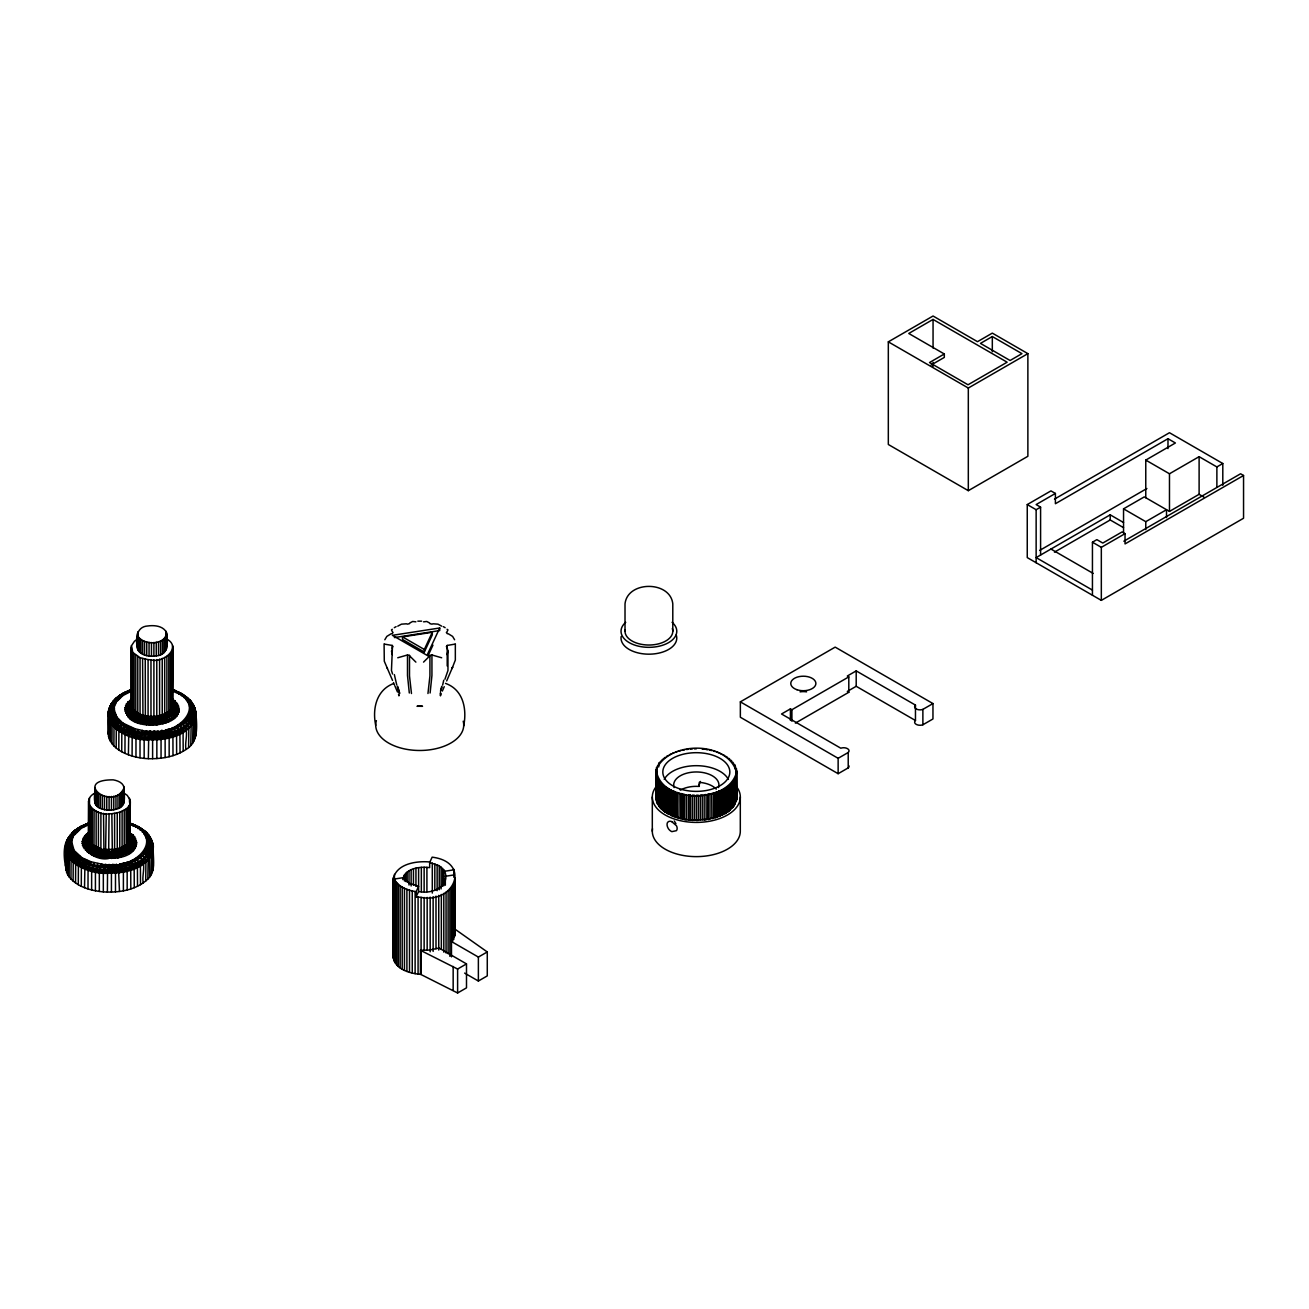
<?xml version="1.0" encoding="UTF-8"?>
<svg xmlns="http://www.w3.org/2000/svg" width="1309" height="1309" viewBox="0 0 1309 1309"><rect width="100%" height="100%" fill="white"/><g stroke="black" fill="none" stroke-linecap="round" stroke-linejoin="round"><path stroke-width="1.5" d="M384.813 644.192L390.966 645.222A10.472 6.054 0 0 0 392.209 645.435A29.338 16.935 0 0 0 393.06 646.613A10.472 6.054 0 0 0 392.438 647.268L391.456 670.437L392.569 674.02M93.626 793.761C79.833 802.957 98.24 816.178 109.056 813.822L108.614 858.491C93.659 861.911 70.408 842.521 90.141 831.657M136.627 842.325L133.371 835.322L129.935 835.273C145.217 862.566 71.668 861.191 89.552 834.586L86.214 834.52L89.945 832.835C64.108 858.688 135.58 869.536 136.627 842.325L131.718 840.476L130.115 835.829C131.064 855.693 92.137 856.413 88.521 838.66L88.472 801.124M129.46 824.343C170.285 835.731 136.283 870.583 108.909 865.494C79.489 870.485 50.217 834.635 90.141 824.065L81.436 828.172L73.811 835.584L68.984 836.893C55.109 859.931 88.57 874.657 107.371 873.283L108.86 872.072L108.925 864.545C134.222 869.029 166.047 839.429 131.505 824.277L130.213 823.786L135.563 825.275L136.3 826.781M131.391 645.877L132.798 652.487L132.798 708.938L131.522 712.456L128.298 715.058L128.282 717.005C140.178 733.089 196.546 723.893 173.033 699.301L171.954 699.693C200.113 730.291 108.434 733.318 130.409 701.1L131.522 701.133C111.003 730.553 194.485 729.898 172.15 700.724L175.013 700.871L175.095 702.442L176.65 702.557L176.502 704.373L174.13 703.849L172.035 701.395C179.971 724.482 126.237 725.481 131.391 702.328L131.391 645.877L134.5 641.181L138.329 638.628M440.658 694.294L440.478 692.706L440.478 695.864L440.675 693.655M84.103 826.634L80.798 826.47L89.421 823.492L79.309 828.482L76.986 831.657L75.235 831.919L75.218 833.571C59.805 837.498 63.945 863.269 67.692 874.805C75.317 886.52 90.157 890.611 103.329 891.887C118.874 892.885 136.152 890.218 147.835 879.092C156.818 870.763 152.433 857.346 153.349 846.743C153.611 843.471 151.68 839.953 148.146 839.789L146.264 838.202L149.93 838.398L152.237 842.096L148.392 834.766L143.974 834.078L149.815 836.893L152.073 840.983M148.081 659.638L150.977 659.851L150.977 717.528L149.979 725.022L147.148 723.861L148.081 716.088L148.081 659.638L140.063 657.674L132.798 652.487M171.495 689.876C212.025 702.246 180.838 736.231 152.548 732.058C123.553 736.574 92.563 704.013 131.849 690.154L126.613 691.545L129.395 690.318L131.538 691.087L122.768 695.652L116.861 701.542L112.034 702.835C97.291 724.875 129.656 741.09 148.359 739.798L149.782 738.62L150.11 731.093C175.881 736.967 210.536 704.422 172.624 691.087L174.751 690.318L180.757 694.195L179.66 693.672M131.538 691.087L128.707 691.365L120.723 695.979L118.481 699.464L116.812 699.71L114.832 705.944L110.954 706.713L109.236 708.333C103.575 749.746 203.713 750.941 194.746 707.744L188.512 703.718L190.967 703.457L193.781 705.387L194.386 711.278M88.947 804.331L88.947 840.263L87.605 843.634L84.169 845.859L82.451 845.058L86.329 843.618L88.521 840.558L88.799 799.504M195.761 711.196C196.661 724.221 199.492 741.581 186.042 749.452C176.273 756.062 164.263 758.516 152.613 758.696C134.86 759.515 102.756 750.172 109.481 726.92M152.826 843.274C154.92 870.812 116.272 876.965 95.966 870.861C86.067 872.383 51.444 850.49 71.717 841.965L73.615 833.784M398.754 694.703L398.934 695.864L398.541 694.015M165.261 638.367C183.325 646.155 163.903 663.712 150.977 659.851M134.123 653.993L134.123 710.443L132.094 715.172L128.282 717.005L124.846 709.593L129.755 707.613L131.391 702.328C129.836 723.402 174.981 723.043 172.641 701.919L172.641 645.452M85.429 850.245L88.881 848.052L90.828 844.567L90.861 807.358M103.329 891.887L103.329 873.07L104.491 871.925L105.178 864.415L111.216 865.462L112.689 864.464L118.35 864.889L119.479 891.462M430.105 693.001L431.937 675.46L431.937 654.942A29.338 16.935 0 0 1 429.925 655.416A10.472 6.054 0 0 1 429.548 656.136L423.543 662.125M106.258 813.691L105.456 858.344M108.925 864.545L107.6 865.462L107.371 892.1M144.154 758.287L144.154 739.47L146.183 730.864L152.548 732.058L154.053 731.093L160.058 731.584L161.841 730.389L163.707 731.044L165.114 737.507L165.163 757.551M108.303 712.014L108.107 715.401L110.496 711.736L114.423 710.492L114.21 703.817L110.807 705.109C101.66 748.372 208.442 745.786 191.752 702.279L187.285 701.542L189.69 703.277M150.11 731.093L148.768 731.976L134.958 728.753L134.32 729.604L132.176 735.887L132.094 755.931M107.6 865.462L90.959 861.764L88.063 868.881L87.998 888.926M130.344 801.517L129.706 840.656L131.031 844.043L134.434 846.35L136.071 845.958L132.242 844.387L130.082 841.262L130.115 799.914L127.251 795.381L123.717 792.894M143.254 882.953C141.307 874.887 147.835 861.829 138.59 856.561M99.32 891.462L99.32 872.645L101.464 864.071L104 865.282L105.178 864.415M137.527 633.032L137.723 649.509C141.094 655.956 149.782 656.791 156.262 655.874C168.73 655.334 168.108 641.377 166.423 632.345C163.069 625.882 154.38 625.048 147.884 625.964C135.743 626.553 135.351 640.248 137.723 649.509M137.429 648.119L138.018 631.658M166.423 632.345C166.439 645.353 143.106 645.779 137.723 635.814M186.042 749.452C184.078 741.385 190.672 728.279 181.378 723.059M124.846 709.593L126.531 703.898L131.669 698.941M88.472 837.04L87.114 840.198L82.172 843.241L87.081 841.229L88.472 837.04L87.163 841.916L82.451 845.058M125.108 711.523L128.986 710.083L131.162 707.04L131.129 647.546M393.125 879.566L394.205 884.197L394.205 879.059L403.483 877.635L409.013 883.166L418.602 886.357L416.115 891.707L416.115 896.845L421.089 897.385L421.089 974.371C410.142 973.618 394.598 969.429 393.125 956.552L393.125 879.566C395.874 863.531 416.753 860.7 430.17 862.009M393.125 956.552L393.273 954.801M402.763 879.566C404.906 868.063 420.058 866.345 429.663 867.654L429.663 862.516L432.15 857.166C471.502 862.091 454.599 903.93 421.089 897.385M455.139 879.566L455.139 932.237L453.634 937.539L450.885 941.204L478.374 957.075L487.275 951.954L487.275 975.892L478.374 981.03L464.63 973.094M656.185 798.146L655.76 770.886C667.034 740.796 726.937 739.961 736.542 772.032C729.08 804.217 659.818 804.053 656.284 769.757M657.822 778.773L657.413 803.841L655.858 794.727L656.185 795.872M694.343 820.187L692.346 820.367L707.989 819.238L718.657 816.325L727.411 811.744L733.482 805.902L736.476 800.453L736.051 768.628M736.476 768.596L736.754 799.292L736.443 798.146M103.526 813.331L103.935 850.555L102.347 857.968M140.014 757.731L140.014 738.914L142.321 730.389M78.295 884.688L78.409 864.676L82.074 857.788L74.122 850.49L71.717 841.965M94.101 809.993L93.986 847.119L91.499 851.946L89.061 853.239L88.341 851.292L91.205 848.314L92.334 844.665L92.334 808.733M145.217 738.341C159.305 739.503 174.244 737.311 186.14 729.277C191.163 725.922 201.128 715.107 190.95 711.932L189.74 710.492L193.65 711.736L195.859 714.665L195.156 738.489M148.768 731.976L148.359 758.615M118.792 749.91L118.906 729.898L122.768 723.059L116.861 717.152L114.423 710.492M124.06 787.871C112.672 812.66 71.602 779.542 113.196 779.853C117.63 780.606 123.422 782.733 124.06 787.871C123.831 794.759 127.006 805.837 117.974 808.602C112.378 810.762 105.898 810.729 100.351 808.389C91.565 805.313 95.344 794.301 94.755 787.527M173.001 647.137L172.493 706.942L173.835 710.312L178.155 713.88L174.408 712.112L172.281 708.873L172.493 650.491M195.81 717.234L195.401 710.951L189.74 708.218L194.697 711.572L195.859 714.665M95.426 890.824L95.426 871.99L97.831 863.498M119.495 697.402L119.61 696.323L116.926 698.221L121.246 694.31L123.111 694.31M104.491 871.925C117.908 872.694 132.013 870.403 143.335 862.795C148.277 859.424 158.225 849.263 148.146 846.023L146.968 844.681L150.879 845.99L153.071 848.985L152.237 872.547M145.25 659.196L145.364 716.923L143.417 724.253M173.164 705.927L173.001 703.587L173.344 708.545L178.924 711.998L174.31 708.545L172.952 705.273L175.373 708.856L179.284 710.083L177.811 710.525M69.148 837.645L74.237 830.806L79.309 828.482M116.812 699.71L113.638 700.642L112.41 703.506L117.155 697.386L120.444 697.484M135.972 756.946L135.972 738.129L138.558 729.686M88.308 839.151L92.334 844.665L100.908 848.707L101.431 851.455L99.353 857.395L100.908 848.707L100.908 812.774M131.833 650.9L131.833 707.351L130.507 710.754L127.12 713.078L126.826 715.254L128.298 715.058M129.804 835.617L133.011 836.598L133.371 835.322L130.573 834.095L134.942 840.411L135.252 847.725L131.538 845.892L129.444 842.62L130.213 803.137M115.601 698.548C105.62 707.465 108.025 722.257 108.107 734.218M65.826 870.24L65.974 843.307L68.166 840.607L72.044 839.805M68.984 836.893L65.826 844.403M83.547 837.842L87.245 837.465L89.356 834.978L89.503 797.95M66.579 842.096L67.184 839.953M109.481 708.104L110.087 705.976M89.356 834.978L87.458 838.496L82.271 841.409L87.163 839.724L89.503 833.866M109.236 708.333L108.467 736.672M131.391 702.328L129.886 706.026L124.993 707.662L130.033 705.404L131.522 702.573M91.63 889.973L91.63 871.156L94.313 862.746M170.399 653.633L170.399 710.083L171.594 713.667L174.67 716.448L176.993 715.696L173.41 713.667L171.381 710.28L171.643 652.095M454.599 644.192L448.463 645.222A10.472 6.054 0 0 1 447.203 645.435A29.338 16.935 0 0 1 446.369 646.613A10.472 6.054 0 0 1 446.991 647.268L447.956 651.015L447.089 654.647M66.432 842.26L65.45 846.743L65.597 845.827M142.566 658.542L142.959 716.35L140.308 723.533M105.653 857.411L119.086 856.479L132.585 851.03L129.247 848.723L127.366 845.189L127.611 807.718L129.706 804.724M145.708 881.088L145.937 860.766L144.088 857.199L140.832 854.826M194.419 719.885L194.992 718.51L192.832 715.368L190.361 714.092L188.512 714.992L192.292 716.694L194.419 719.885L194.076 740.861M65.45 865.56L65.826 863.22M152.973 851.423L152.777 845.369L147.115 842.505L151.991 845.843L153.071 848.985M104 865.282L103.329 873.07L100.188 871.516M151.451 853.926L152.073 852.568L149.93 849.41L147.475 848.085L145.577 848.936L149.341 850.703L151.451 853.926L151.124 874.805M130.082 841.262L128.822 842.178L129.395 844.55L134.091 849.426L130.54 847.348L128.527 843.945L128.822 806.262M96.146 811.089L96.146 847.021L93.054 854.204L93.773 855.661L98.42 847.954L99.157 850.834L96.473 856.626L95.868 855.366L98.42 847.954L98.42 812.022M188.594 747.472L188.84 727.133L186.991 723.566L183.702 721.21M108.156 712.947L108.778 709.38M427.961 693.525L429.925 675.951L429.925 655.416M88.374 837.727L88.799 835.437M131.129 704.013L132.798 708.938L140.685 715.63L137.38 722.584L140.063 714.125L140.063 657.674M147.835 879.092L148.162 858.606L146.215 855.137L142.746 852.961L145.184 852.028L149.504 857.002L149.651 876.997M150.011 856.315L150.977 854.81L148.882 851.537L146.493 850.081L144.334 850.981L149.586 855.121L149.651 858.18L148.162 858.606M193.012 722.404L193.928 720.866L191.818 717.627L189.412 716.203L187.285 717.152L190.95 719.083L193.012 722.404L192.619 743.168M190.787 745.377L191.147 724.826L189.167 721.39L185.682 719.23L188.12 718.248L190.443 719.803L192.472 723.173L192.619 724.352L191.147 724.826M116.174 747.979L116.305 727.968L120.444 721.21L118.121 720.686L114.014 725.906L113.883 745.917M442.655 685.032L443.751 680.205M680.304 790.161A22.629 13.057 0 0 1 698.531 786.398L700.413 781.44M135.792 655.384L135.792 711.834L132.225 720.13L135.089 717.447L136.692 713.716L137.789 713.061L138.59 714.73L134.68 721.455L137.789 713.061L137.789 656.611M118.121 720.686L118.481 719.23L116.403 718.739L112.099 723.73L111.952 743.725M97.291 848.772L96.146 847.021L92.219 853.795L91.286 854.532L90.534 852.846M73.108 881.088L73.239 861.077L77.476 854.368L74.073 854.646L71.095 859.08L70.964 879.092M656.562 800.421L656.856 767.499M656.447 792.436L656.562 793.614M690.35 795.217L690.35 820.203L688.403 820.023L688.403 795.054L690.35 795.217L690.35 820.203M702.213 749.092L704.16 749.255M688.403 820.023L692.363 820.121M735.756 801.533L736.051 775.435M736.182 801.583L736.476 800.453M75.546 882.953L75.677 862.942L79.62 856.135L77.133 855.677M65.45 849.083L67.855 845.401L71.766 844.141M78.295 865.871L78.524 861.682L82.074 857.788L90.959 861.764L87.294 861.535L84.889 866.345L84.529 887.682M75.235 853.893L75.627 852.47L73.615 852.028L69.295 857.002L69.148 876.997M129.395 691.676L130.016 690.219M88.03 833.031L90.174 833.489C64.943 862.091 149.733 865.233 130.278 834.864L131.718 833.768M440.593 690.465L441.771 686.276M444.929 679.24L447.973 670.437L447.956 651.015M116.403 718.739L116.861 717.152L115.028 716.71L110.545 721.455L110.398 741.434M118.792 731.093L118.006 729.277L118.955 726.773L122.768 723.059L134.958 728.753L131.047 728.524L128.74 733.367L128.413 754.72M121.721 751.693L121.835 731.666L125.402 724.744L122.49 724.253M77.64 864.218L75.546 864.136L74.793 862.304L76.527 858.655L79.62 856.135M128.2 692.117L130.54 689.908M136.692 713.716L135.792 711.834L132.291 717.201L130.098 718.641L129.935 716.907M118.006 729.277L116.174 729.162L115.307 727.133L117.155 723.566L120.444 721.21M125.877 693.05L126.155 692.183L124.78 692.788L125.877 691.79L128.347 692.428M74.793 862.304L73.108 862.271L72.682 859.015L77.476 854.368M73.615 852.028L74.122 850.49L72.322 850.081L67.839 854.81L67.692 874.805M88.652 836.566C85.265 858.115 133.813 858.164 130.115 836.386L134.205 838.464L134.712 836.975L133.011 836.598M115.307 727.133L113.883 727.1L113.425 723.632L118.481 719.23M72.273 860.242L70.964 860.275L70.555 856.839L75.627 852.47M440.478 691.316L441.984 687.225M115.028 716.71L115.65 714.992L113.998 714.616L109.383 719.099L109.236 739.078M89.732 805.886L89.781 843.291L87.736 846.628L84.087 848.592M113.016 724.826L111.952 724.908L111.576 721.226L116.861 717.152M122.506 695.668L121.082 695.439L121.933 693.885L125.402 693.95M70.146 858.033L69.148 858.18L68.837 854.548L74.122 850.49M113.998 714.616L114.832 712.75L110.954 714.223L108.778 717.299C108.925 724.204 111.625 713.781 115.65 714.992M66.579 872.547L66.579 853.73L69.181 850.114L72.977 848.412L72.322 850.081M88.521 840.558L87.834 844.19L83.089 846.858L84.169 845.859M81.289 886.275L81.387 866.247L84.807 859.277L81.747 858.884M76.037 829.693L72.159 832.737L70.964 835.551L76.609 828.99L78.54 827.779L81.436 828.172M118.006 697.419L119.724 695.341L122.768 695.652M124.944 753.297L125.042 733.269L128.347 726.266L125.091 725.824M73.108 833.555L75.104 830.102L79.064 829.857M66.137 850.85L68.313 847.774L72.175 846.301L67.904 850.343L66.579 853.73L65.646 848.347M114.423 701.346L117.155 697.386M71.717 833.849L73.615 831.624L76.986 831.657M442.327 691.103L444.242 686.685M452.014 668.539L452.652 667.034L446.68 680.942M686.44 794.776L686.44 819.745L684.525 819.467L684.64 794.252M706.075 749.533L707.989 749.812M684.525 819.467L688.469 819.794M735.691 777.726L734.807 778.773L735.216 803.808L735.691 777.726L735.216 803.808M69.295 836.549L72.159 832.737M452.358 667.705L455.336 660.08L455.336 643.815M130.507 838.431L130.278 836.958L132.454 839.642L134.942 840.411L135.711 838.709L134.205 838.464M424.329 652.046L424.329 649.477L432.297 632.28L402.517 636.878L402.517 639.447L424.329 652.046L432.297 634.849L432.297 632.28M439.709 627.993L427.029 655.318L392.389 635.323L439.709 627.993L439.709 630.562L394.369 637.581M427.879 656.071L432.952 645.141M416.115 896.845L418.602 891.478C431.234 894.505 450.64 887.027 444.765 871.238L439.235 865.707L429.663 862.516M384.813 639.757L386.826 636.403L390.966 633.867A10.472 6.054 0 0 1 392.209 633.654A29.338 16.935 0 0 1 393.06 632.492A10.472 6.054 0 0 1 392.438 631.822L391.473 629.924L392.324 629.285M134.434 846.35L129.951 851.701L126.188 846.187L126.057 809.06L127.611 807.718M87.294 861.535L87.768 860.618L84.414 860.275M109.645 706.991L112.034 702.835M147.148 723.861L146.657 724.761L143.859 723.37M131.047 728.524L131.538 727.608L127.955 727.248M108.778 717.299L108.303 714.665M659.147 763.147L658.476 764.227M680.778 818.698L680.909 793.483L680.778 818.698L682.774 818.845L682.774 793.876L682.627 819.074M709.838 750.188L711.703 750.581M733.874 780.998L733.874 805.984L734.529 779.935M733.874 805.984L734.529 804.904M88.75 823.214L83.645 825.537L88.145 823.23M126.057 809.06L119.773 812.234L111.854 813.74L112.41 857.46L111.772 858.442L108.974 857.575M67.839 838.725L70.408 834.766M150.731 724.122L153.333 725.055L153.906 716.268L153.906 659.818M129.444 842.62L122.113 847.267L114.603 849.361L115.814 857.1L114.914 858.18L113.67 850.719L114.603 849.361L114.603 813.445M88.914 835.993L89.846 834.618C76.887 858.982 138.476 861.257 130.147 836.091L134.712 836.975M84.889 825.03L87.294 824.277M110.905 704.651L113.638 700.642M114.537 700.086C91.155 746.85 214.398 745.672 189.167 699.562L185.682 699.464L188.48 701.215M81.698 826.421L84.414 825.537M125.795 692.756L124.093 692.674L121.082 695.439M79.964 826.912L78.409 828.875L79.98 828.008L80.291 827.124L77.247 828.875L81.747 826.944M137.51 886.275L137.412 866.247L134.385 860.275L136.071 858.18L140.407 864.676L140.521 884.688M126.302 855.121L122.49 848.347L124.224 846.203L124.224 810.271M138.59 714.73L140.063 714.125C150.83 718.756 166.554 716.056 172.886 707.416M117.303 697.288L122.637 693.475M119.773 812.234L119.773 848.15L123.7 856.168L122.195 855.611L117.974 857.706L116.043 850.359L117.254 848.87L117.254 812.938M677.162 817.716L677.342 792.518L677.162 817.716L679.126 817.978M713.487 751.071L715.27 751.546M731.78 807.964L732.631 781.948L733.007 807.031L733.007 782.062M732.173 808.062L733.007 807.031M168.828 721.75L165.049 714.976L166.898 712.767L166.898 656.316M163.707 731.044L169.205 728.753L170.677 729.342L172.624 727.608L173.901 728.213L178.744 724.744L180.675 726.364L183.08 731.24L183.195 751.268M159.583 659.065L159.583 715.516L163.085 723.73L161.334 723.157L156.671 724.859L155.64 717.381L156.785 716.007L156.785 659.556M131.849 702.131C121.492 727.117 183.882 726.299 171.97 701.575L175.095 702.442M120.477 849.165L122.113 847.267L122.113 811.335M83.563 825.324C49.824 840.82 83.121 870.943 107.534 866.607C128.167 869.978 168.616 848.756 140.047 828.057L137.985 828.581L137.052 826.944L132.553 825.586L136.627 825.783L130.147 823.214M120.919 857.035L118.317 849.836L119.773 848.15L122.195 855.611M166.063 722.846L162.905 715.827L164.689 713.88L164.689 657.429M118.35 864.889L123.619 862.942L125.206 863.564L127.022 862.026L128.429 862.631L133.289 859.637L134.385 860.275M112.541 702.393L116.452 698.041L118.612 697.795M159.927 724.401L158.16 717.037L159.583 715.516L161.334 723.157M160.598 716.514L162.234 714.796L162.234 658.345M71.504 833.506L72.748 832.148M153.333 725.055L154.331 724.09L153.906 716.268L155.64 717.381M420.533 706.026L416.982 706.287L422.447 706.287L420.631 706.287M673.742 816.521L673.955 791.34L673.742 816.521L675.657 816.914M716.972 752.135L718.657 752.724M730.111 785.056L730.111 810.042L730.766 783.96M730.111 810.042L731.126 809.06L731.126 784.091M114.963 699.301L116.321 697.877M72.11 832.9L75.906 829.628M115.699 698.613L119.724 695.341M670.535 815.163L670.797 789.981L670.535 815.163L672.122 815.834L672.368 790.669L672.122 815.834M720.245 753.395L721.832 754.082M727.739 786.905L727.739 811.891L727.739 786.905L728.917 785.989L728.917 810.975L728.917 785.989M727.739 811.891L728.917 810.975M84.856 837.989L82.729 839.593L84.005 839.92M112.689 864.464L113.228 871.99L111.429 873.283L111.429 892.1M154.053 731.093L154.364 738.62L152.613 739.88L152.613 758.696M123.619 862.942L125.926 870.223L123.39 871.99L123.39 890.824M116.419 864.169L117.548 871.647L115.487 873.07L115.487 891.887M120.068 863.662L121.802 871.041L119.479 872.645L117.548 871.647M165.589 729.686L167.781 736.967L165.163 738.734L163.429 737.785L161.841 730.389M157.98 730.864L158.929 738.341L156.851 739.732L156.851 758.549M75.677 830.593L76.887 829.791M163.429 737.785L161.056 739.356L161.056 758.173M397.756 626.16L401.454 624.164L406.346 623.804A10.472 6.054 0 0 1 407.492 624.148A29.338 16.935 0 0 1 409.504 623.673A10.472 6.054 0 0 1 409.881 622.953L412.662 621.48L415.886 621.824M667.59 813.609L667.868 788.46L667.59 813.609L669.324 814.198L669.324 789.229L669.046 814.378M723.288 754.851L724.761 755.604M725.071 788.623L725.071 813.593L725.071 788.623L726.086 787.609L726.397 812.758L726.397 787.773M725.071 813.593L726.397 812.758M89.176 835.404L84.709 836.14M394.287 627.682L396.103 626.635M119.953 695.423L126.629 691.708M74.237 830.806L77.133 830.151M117.892 696.584L120.723 695.979M888.32 341.845L933.055 316.009L977.496 341.682L992.32 333.124L1027.876 353.643L1027.876 456.285L968.316 490.679L888.32 444.487L888.32 341.845L968.316 388.037L1027.876 353.643M944.313 353.986L929.505 362.544L968.022 384.781L1007.128 362.2L933.055 319.429L908.757 333.468L944.313 353.986L944.313 357.406L931.141 365.015M992.32 336.544L980.457 343.383L1010.09 360.499L1021.953 353.643L992.32 336.544L992.32 351.745M1123.842 541.19L1240.588 473.776L1243.55 475.494L1243.55 518.249L1101.327 600.373L1027.254 557.601L1027.254 504.57L1050.947 490.891L1055.398 493.444L1055.398 503.72L1167.988 438.711L1175.4 442.982L1145.768 460.097L1145.768 497.731M1055.398 493.444L1036.139 504.57L1040.59 507.139L1040.59 555.032M1027.254 504.57L1036.139 509.708L1040.59 507.139M1054.498 499.105L1169.477 432.723L1222.802 463.517L1222.802 485.295M849.001 765.896A5.367 3.093 0 0 1 848.216 767.892L838.136 773.701L740.354 717.25L740.354 701.853L835.175 647.121L932.957 703.571L932.957 718.968L922.878 724.777A5.367 3.093 0 0 1 916.202 724.352A5.367 3.093 0 0 1 915.466 720.506L915.466 705.109L856.201 670.895L847.316 676.017L848.805 676.884L848.805 692.281L795.365 723.124M1145.768 460.097L1169.477 473.776L1199.109 456.677L1216.879 466.937L1222.802 463.517M1039.657 550.434L1146.897 488.519M1123.547 522.536L1110.212 514.83L1036.139 557.601L1092.442 590.097M1123.547 532.616L1123.547 508.841L1144.295 496.88L1169.477 511.41L1199.109 494.311L1203.953 497.109M1054.432 552.169L1110.212 519.968L1123.547 527.658M848.805 676.884L791.912 709.723L790.423 708.873L781.538 713.994L840.803 748.208A5.367 3.093 0 0 1 847.463 748.65A5.367 3.093 0 0 1 848.216 752.495L848.216 767.892M1092.442 595.235L1092.442 542.204L1096.877 539.635L1102.8 543.055L1122.058 531.945L1125.036 533.647L1125.036 543.922L1243.55 475.494M915.466 720.506L856.201 686.292L847.316 691.414L848.805 692.281M1092.442 542.204L1101.327 547.342L1125.036 533.647M1123.547 508.841L1145.768 521.669L1166.515 509.708L1166.515 517.628M420.451 950.318L457.61 969.036L466.495 963.899L466.495 987.853L457.61 992.991L420.451 974.256L420.451 950.318L429.663 950.056L439.006 948.027L466.495 963.899M740.354 701.853L838.136 758.304L848.216 752.495M915.466 705.109A5.367 3.093 0 0 0 916.202 708.954A5.367 3.093 0 0 0 922.878 709.38L932.957 703.571M172.624 691.087L174.686 691.054L175.815 692.428L178.269 691.79L180.446 693.312M121.933 693.885L124.093 692.674M124.895 692.576C92.775 709.053 126.924 737 149.962 733.171C170.137 736.362 210.667 716.432 183.505 695.161L181.378 695.652M79.26 827.304L81.469 826.077M99.386 849.525L114.603 849.361L116.043 850.359M664.907 786.938L666.543 787.609L666.543 812.594L664.907 811.907L665.217 786.774L665.217 811.744L673.955 816.325L684.64 819.238M726.086 756.455L727.411 757.306M664.907 811.907L659.147 805.902L659.147 782.847M722.11 790.161L723.566 789.409L723.566 814.378L722.11 815.147L721.832 789.981L722.11 815.147M189.74 710.492L191.179 709.756M190.361 714.092L189.33 712.75L190.95 711.932M393.404 683.625C376.452 689.99 372.181 708.856 375.716 725.382M123.422 693.066L125.877 691.79M125.566 705.747L131.44 702.802L129.378 705.142L125.566 705.747L126.564 706.893M189.74 708.218L192.374 707.891L195.303 710.132C192.03 746.506 113.228 747.374 108.762 710.951L114.423 708.218M146.968 844.681L148.473 843.945M147.475 848.085L146.461 846.825L148.146 846.023M135.4 827.01L138.1 826.486L142.632 830.266L138.836 826.912L131.505 824.277M147.115 842.505L150.993 842.783L153.202 845.598M126.531 703.898L131.849 701.968L130.213 703.555L126.531 703.898L127.366 704.864M82.172 825.783L85.38 824.506L86.999 825.259M125.255 692.15L128.707 691.365M101.611 850.114L103.526 849.263M190.541 705.404L189.33 705.944L191.049 707.564M148.473 841.867L146.87 840.345L148.146 839.789M662.518 785.089L662.518 810.058L662.518 785.089L663.696 785.989L663.696 810.975L663.696 785.989M728.589 758.222L729.751 759.138M718.903 791.536L720.49 790.865L720.49 815.834L718.903 816.521L718.657 791.34L718.903 816.521M84.087 824.915L86.541 824.032M103.935 850.555L106.258 849.606M128.658 702.917L127.889 702.131L130.409 701.1L129.607 700.462M106.34 850.85L109.056 849.737M87.098 851.799L88.341 851.292M68.395 855.726L67.054 853.321M128.855 690.645L131.162 689.876M128.446 691.25L129.64 690.825M172.281 708.873L173.852 713.061L176.191 714.567L178.155 713.88M660.472 783.109L660.472 808.078L660.472 783.109L661.487 784.091L661.487 809.06L661.487 784.091M730.766 760.104L731.78 761.085M715.483 792.73L717.185 792.141L717.185 817.111L715.483 817.7L715.27 792.518L715.483 817.7M177.255 712.571L178.924 711.998M140.685 715.63L142.566 714.992M87.638 823.557L89.716 822.886L87.245 824.163M174.686 691.054L179.382 692.788M146.493 835.731L145.299 836.107L147.475 837.744M142.959 716.35L145.25 715.663M145.364 716.923L148.081 716.088M188.84 727.133L190.787 726.56M140.292 830.299C145.61 828.679 149.717 835.6 151.124 839.838M111.15 722.404L109.727 719.885M168.812 655.04L168.812 711.491L171.659 717.365L172.706 718.199L175.455 717.43L174.67 716.448M133.354 848.248L135.252 847.725M128.527 843.945L127.611 843.634L127.742 844.829L129.656 848.33L131.849 850.032L134.091 849.426M658.771 781.031L659.981 781.948L659.605 807.031L658.771 806L659.147 780.917M732.631 762.116L733.482 763.147M713.667 793.221L711.703 793.483L711.883 818.681L713.667 818.207L713.667 793.221L713.667 818.207M75.546 831.69L73.026 832.197C43.672 879.926 175.766 879.37 145.708 832.148L142.288 832.131M183.702 697.484L186.991 697.386L190.721 700.888L195.352 709.903L193.781 705.387M175.013 700.871L171.708 700.969C184.127 714.976 159.142 724.384 147.622 721.439C140.832 720.555 133.027 718.199 129.558 711.72C125.271 707.744 135.122 700.626 127.889 702.131M145.937 860.766L147.835 860.275M397.756 657.773L406.346 655.302A10.472 6.054 0 0 0 407.492 654.942A29.338 16.935 0 0 0 409.504 655.416A10.472 6.054 0 0 0 409.881 656.136L415.886 662.125M125.762 713.421L127.12 713.078M186.14 729.277L188.594 728.655M134.385 825.537L142.272 829.35L149.504 836.549L143.254 831.69M166.898 712.767L170.35 719.77L173.557 719.017L172.706 718.199M89.961 834.226L87.85 834.422M177.664 692.396L182.213 693.885L188.84 699.562L181.509 693.475L178.744 693.95L177.664 692.396L175.815 692.428M143.335 862.795L145.708 862.271M124.224 846.203L127.677 853.206L130.769 852.535L129.951 851.701M183.08 731.24L186.042 730.635M657.413 778.855L658.476 779.853M734.136 764.227L735.2 765.209L735.2 769.054M657.413 803.841L658.476 804.822M708.136 794.481L709.985 794.105L709.985 819.074L708.136 819.467L707.989 794.252L708.136 819.467M140.407 864.676L143.254 864.136M91.286 854.532L93.054 854.204M423.543 621.824L426.767 621.48L429.548 622.953A10.472 6.054 0 0 1 429.925 623.673A29.338 16.935 0 0 1 431.937 624.148A10.472 6.054 0 0 1 433.083 623.804L437.975 624.164L441.673 626.16M137.052 826.944L138.836 826.912L140.521 829.955M444.765 871.238L454.043 869.814M444.765 876.375L454.043 874.936M93.773 855.661L95.868 855.366M656.856 776.564L657.331 802.646M735.282 766.403L735.756 767.499M656.447 767.467L656.856 801.533M704.258 820.023L706.173 819.745L706.075 794.53L704.16 794.808L704.16 819.794M96.473 856.626L98.911 856.282M656.284 774.306L656.562 775.435M655.858 769.741L656.284 799.292M114.21 703.817L115.65 703.718L115.339 701.722M417.833 621.153L421.58 621.153M656.087 772.032L656.185 773.177M736.443 770.903L736.542 772.032M656.087 797.017L655.76 798.163M109.056 813.822L111.854 813.74M736.443 795.872L736.951 797.001L736.476 793.565M696.323 820.481L698.302 820.416L698.286 795.201L696.306 795.267L696.306 820.236M178.777 706.222L173.95 704.847L171.888 700.282M130.098 718.641L131.996 718.608M176.502 704.373L177.909 704.357M74.073 831.935L75.235 831.919M89.781 843.291L90.861 843.291M134.68 721.455L137.249 721.439M132.225 720.13L134.451 720.13M175.291 690.645L172.15 689.598L175.291 690.645L175.962 692.117M736.443 773.177L736.345 774.306M146.87 840.345L150.764 841.212L152.973 843.945L152.973 870.24M179.235 708.136L174.326 706.435L172.772 702.933M90.828 844.567L92.334 844.665M134.942 840.411L136.349 840.509M132.258 824.032L133.911 825.03M136.529 844.158L132.634 842.832L130.213 839.053M657.822 765.29L657.331 766.403M394.205 879.059C398.329 887.044 407.77 890.316 416.115 891.707M126.057 844.992L127.366 845.189M79.309 857.33L82.074 857.788M140.047 828.057L141.716 828.662M189.33 712.75L193.192 714.223L195.385 717.299M183.505 695.161L188.447 698.613M120.166 722.535L122.768 723.059M170.399 710.083L171.381 710.28M146.461 846.825L150.306 848.363L152.482 851.472M71.324 848.085L72.977 848.412M680.778 793.712L682.627 794.105M131.407 834.831L133.371 835.322M441.673 657.773L433.083 655.302A10.472 6.054 0 0 1 431.937 654.942M660.832 761.085L659.981 762.116M677.162 792.73L679.126 793.009L678.946 818.207M115.814 857.1L117.974 857.706M112.41 857.46L114.914 858.18M171.43 689.352L173.606 690.514L171.774 689.941M154.331 724.09L156.671 724.859M129.656 822.903L132.733 825.341M662.861 759.138L661.847 760.104M673.742 791.552L675.657 791.929L675.444 817.111M82.271 841.409L83.596 841.9M130.916 823.525L133.485 824.408M174.097 690.285L178.908 692.15M175.701 691.25L177.14 691.823M447.089 629.285L447.956 629.924L446.991 631.822A10.472 6.054 0 0 1 446.369 632.492A29.338 16.935 0 0 1 447.203 633.654A10.472 6.054 0 0 1 448.463 633.867L452.603 636.403L454.599 639.757M665.217 757.306L664.039 758.222M670.535 790.178L672.122 790.865M145.708 833.555L147.835 835.551M82.172 843.241L83.645 843.896M149.782 738.62L152.613 739.88L152.548 732.058M154.364 738.62L156.851 739.732L156.327 731.927M108.86 872.072L111.429 873.283L111.216 865.462M671.861 821.725L676.426 825.717A6.054 4.467 39.3 0 1 676.426 830.675L671.861 831.64A6.12 4.009 52.1 0 1 668.392 828.712L667.672 827.304A5.972 3.616 57.5 0 1 667.672 822.33L668.392 821.692A6.12 4.009 52.1 0 1 671.861 821.659M158.929 738.341L161.056 739.356L160.058 731.584M113.228 871.99L115.487 873.07L114.799 865.282M177.533 691.708L183.08 695.439M445.502 683.38C463.37 689.712 467.068 709.118 463.681 725.971M140.734 737.785L144.154 739.47M667.868 755.604L666.543 756.455M667.59 788.64L669.046 789.409M95.966 870.861L99.32 872.645M136.365 736.967L140.014 738.914M443.326 626.635L445.125 627.682M91.875 869.978L95.426 871.99M1050.947 549.044L1093.179 573.424M402.517 636.878L424.329 649.477M181.509 693.475L182.753 694.555M487.275 951.954L454.387 928.736M138.1 826.486L139.539 827.304M111.854 849.656L113.67 850.719M132.176 735.887L135.972 738.129M150.977 716.301L153.055 717.528M121.802 871.041L123.39 871.99L121.835 864.316M145.708 832.148L147.639 834.389M189.167 699.562L190.721 700.888M670.797 754.082L669.324 754.851M723.566 789.409L723.566 814.378M88.063 868.881L91.63 871.156M180.675 693.345L185.78 696.503M167.781 736.967L169.156 737.9L169.156 756.717M170.35 719.77L171.332 720.474M127.677 853.206L128.658 853.893M140.963 828.221L144.939 831.33M158.16 717.037L156.785 716.007L157.882 723.762M125.926 870.223L127.169 871.156L127.169 889.973M673.955 752.724L672.368 753.395M720.49 790.865L720.49 815.834M662.518 810.058L663.696 810.975M118.317 849.836L117.254 848.87L119.086 856.479M143.499 830.119L147.23 833.44M677.342 751.546L675.657 752.135M717.185 792.141L717.185 817.111M660.472 808.078L661.487 809.06M186.991 697.386L193.028 705.191M176.928 726.92L179.938 732.876L180.037 752.92M191.752 702.279L194.239 706.402M680.909 750.581L679.126 751.071M144.334 850.981L145.184 852.028M145.577 848.936L146.493 850.081M190.05 700.102L192.881 704.078M187.285 717.152L188.12 718.248M188.512 714.992L189.412 716.203M131.505 861.535L134.172 867.654L134.271 887.682M675.935 823.656L674.25 820.956M131.849 850.032L132.585 851.03M173.901 728.213L176.551 734.349L176.633 754.377M176.191 714.567L176.993 715.696M148.392 834.766L150.977 838.725M162.234 714.796L162.905 715.827M94.101 845.909L95.361 847.888M684.64 749.812L682.774 750.188M128.429 862.631L130.736 868.881L130.818 888.926M170.677 729.342L172.919 735.609L173.001 755.653M166.423 646.024L165.736 631.003M125.206 863.564L127.169 871.156M149.815 836.893C162.561 879.337 60.738 881.284 67.904 839.085L72.748 837.678L72.322 835.731M167.257 730.291L169.156 737.9M392.536 680.435L384.29 661.225L384.093 643.815M194.746 707.744L195.925 712.341L195.81 736.051M397.494 692.019L394.876 685.916M134.123 710.443L135.04 712.554M688.469 749.255L686.554 749.533M656.447 801.599L656.922 802.712M387.415 668.539L387.055 667.705M393.469 682.562L394.402 684.82M398.231 689.352L399.409 692.51L397.216 686.636M153.235 846.448L151.631 839.953M122.113 847.267L122.49 848.347M164.689 713.88L165.049 714.976M392.324 654.647L391.473 651.015M399.769 693.475L397.658 686.276M692.363 748.928L690.416 749.092M702.213 819.958L702.213 794.972L700.25 795.152L700.25 820.121M655.858 799.324L656.153 800.453M394.353 674.593L396.758 685.032M152.368 842.227C151.975 879.975 70.964 881.022 66.055 844.747M172.641 701.919L173.132 704.422M123.831 800.192L124.06 801.55M411.468 693.525L409.504 675.951L409.504 655.416M152.973 863.22L153.349 865.56M173.033 699.301L173.246 700.659M696.306 748.813L694.343 748.863M454.845 930.503L454.992 932.27M195.925 731.158L196.072 733.613M409.308 693.001L407.492 675.46L407.492 654.942M130.344 837.449L130.425 839.854M1216.879 466.937L1216.879 486.735M1199.109 456.677L1199.109 494.311M1169.477 473.776L1169.477 511.41M1167.988 438.711L1167.988 448.611M1145.768 521.669L1145.768 529.605M1110.212 514.83L1110.212 519.968M1101.327 547.342L1101.327 600.373M1036.139 509.708L1036.139 562.739M968.316 388.037L968.316 490.679M933.055 319.429L933.055 348.047M933.055 362.348L933.055 366.438M922.878 709.38L922.878 724.777M856.201 670.895L856.201 686.292M838.136 758.304L838.136 773.701M791.912 709.723L791.912 721.275M790.423 708.873L790.423 720.425M740.305 797.017L740.305 831.231A43.999 25.395 0 0 1 694.146 856.593A43.999 25.395 0 0 1 652.52 828.728M736.852 770.886L736.754 799.292M699.268 786.464L699.268 782.357L700.724 782.487A22.629 13.057 0 0 1 716.268 789.147M694.31 820.416L694.343 795.201L692.363 795.152L692.346 820.367M672.793 631.233L672.793 603.874C670.355 580.574 627.453 580.574 625.015 603.874L625.015 631.233M666.232 787.773L666.232 812.758M659.605 782.062L659.605 807.031M658.754 763.065L658.754 766.91M658.083 779.935L658.083 804.904M652.307 797.017L652.307 831.231M478.374 957.075L478.374 981.03M457.61 969.036L457.61 992.991M454.992 877.815L454.992 936.017M454.534 883.051L454.534 935.739M453.798 869.241L453.798 877.243M453.798 884.769L453.798 939.469M453.159 966.467L453.159 990.422M452.767 886.422L452.767 941.122M451.474 888.009L451.474 956.879M449.903 889.515L449.903 956.372M448.103 890.922L448.103 953.721M447.203 645.435L447.203 665.97M446.058 892.231L446.058 953.001M445.322 877.963L445.322 885.228M443.866 869.716L443.866 885.735M443.8 893.409L443.8 952.15M442.638 868.26L442.638 886.291M441.346 894.456L441.346 949.156M441.084 866.918L441.084 888.958M439.235 865.707L439.235 889.744M438.744 895.356L438.744 950.056M437.141 864.644L437.141 890.676M435.995 896.109L435.995 948.78M434.817 863.744L434.817 889.793M433.132 896.698L433.132 951.398M432.297 863.04L432.297 893.082M430.17 897.123L430.17 951.823M427.159 897.385L427.159 950.056M426.914 867.327L426.914 891.642M424.132 867.229L424.132 891.544M424.132 897.467L424.132 950.138M421.334 867.327L421.334 891.642M418.602 867.654L418.602 891.953M418.078 897.123L418.078 974.109M415.951 868.162L415.951 886.406M415.117 891.56L415.117 973.683M413.448 868.881L413.448 885.08M412.253 890.971L412.253 973.094M411.124 869.781L411.124 885.98M409.504 890.218L409.504 972.342M409.013 870.845L409.013 885.031M407.164 872.056L407.164 882.184M406.903 889.318L406.903 971.442M405.626 873.398L405.626 881.497M404.383 874.837L404.383 880.924M404.448 888.271L404.448 970.394M402.207 887.093L402.207 969.2M400.161 885.784L400.161 967.907M398.345 884.377L398.345 966.5M396.774 882.871L396.774 964.995M395.482 881.284L395.482 963.408M394.451 874.363L394.451 878.421M394.451 879.632L394.451 961.739M393.714 883.051L393.714 960.037M393.273 877.815L393.273 958.303M392.209 645.435L392.209 649.166M166.734 633.736L166.636 648.806M166.128 636.501L166.128 650.18M165.245 637.794L165.245 651.489M164.018 639.005L164.018 652.684M162.447 640.068L162.447 653.747M160.598 640.968L160.598 654.664M158.52 641.688L158.52 655.367M156.262 642.195L156.262 655.874M153.889 642.49L153.889 656.169M151.468 642.539L151.468 656.218M149.062 642.359L149.062 656.054M146.739 641.966L146.739 655.645M144.563 641.361L144.563 655.04M142.599 640.543L142.599 654.222M140.881 639.545L140.881 653.24M139.474 638.416L139.474 652.095M138.41 637.156L138.41 650.851M129.509 798.326L129.509 802.319M123.831 786.513L123.93 802.908M123.406 790.554L123.406 804.25M122.522 791.814L122.522 805.51M121.295 792.992L121.295 806.671M119.773 794.023L119.773 807.718M117.974 794.907L117.974 808.602M115.961 795.61L115.961 809.306M113.768 796.117L113.768 809.813M111.461 796.428L111.461 810.107M109.105 796.51L109.105 810.189M106.765 796.363L106.765 810.058M104.475 796.019L104.475 809.698M102.331 795.447L102.331 809.142M100.351 794.71L100.351 808.389M98.617 793.778L98.617 807.473M97.161 792.714L97.161 806.393M96.032 791.52L96.032 805.199M95.23 790.227L95.23 803.922M94.804 788.885L94.804 802.581M736.967 787.282A43.999 25.395 0 0 1 696.306 822.412A43.999 25.395 0 0 1 655.662 787.282M664.236 779.411A33.527 19.357 0 0 1 696.306 765.683A33.527 19.357 0 0 1 728.393 779.411M674.119 787.576A22.629 13.057 0 0 1 696.306 771.966A22.629 13.057 0 0 1 718.51 787.576M463.206 721.226A43.999 25.395 0 0 1 419.191 750.482A43.999 25.395 0 0 1 376.387 720.637M672.335 628.549A23.889 13.794 0 0 1 650.066 645.01A23.889 13.794 0 0 1 625.129 629.891M672.073 622.299A27.865 16.084 0 0 1 667.279 643.341A27.865 16.084 0 0 1 630.529 643.341A27.865 16.084 0 0 1 625.735 622.299M676.229 634.947A27.865 16.084 0 0 1 650.262 654.156A27.865 16.084 0 0 1 621.17 636.501M800.061 691.856A12.566 7.265 0 0 1 806.573 691.856M679.551 788.787A33.527 19.357 0 0 0 729.833 772.032A33.527 19.357 0 0 0 679.551 755.277A33.527 19.357 0 0 0 679.551 788.787M797.034 689.745A12.566 7.265 0 0 0 815.883 683.462A12.566 7.265 0 0 0 797.034 677.178A12.566 7.265 0 0 0 797.034 689.745"/></g></svg>
